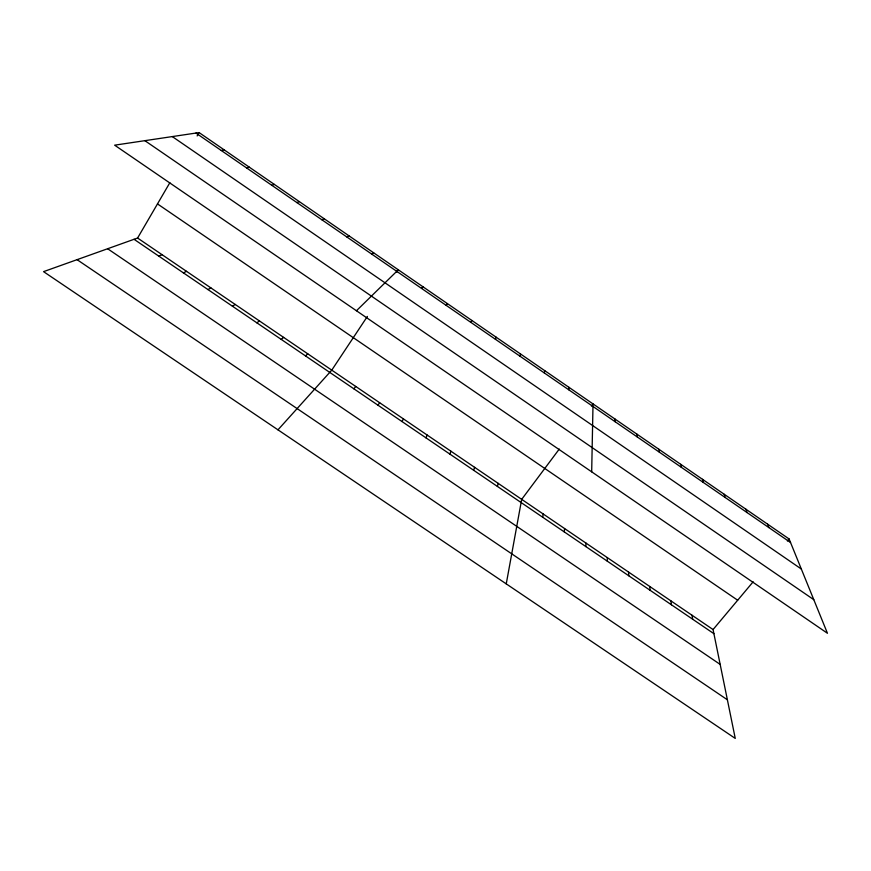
<?xml version="1.0" encoding="UTF-8"?>
<svg xmlns="http://www.w3.org/2000/svg" width="871" height="871" viewBox="0 0 871 871"><rect width="100%" height="100%" fill="white"/><g stroke="black" fill="none" stroke-linecap="round" stroke-linejoin="round"><path stroke-width="1.31" d="M591.681 471.821L593.02 403.904L591.42 406.06M585.856 546.585L585.954 543.079M564.321 531.941L564.582 528.545M568.687 389.74L568.926 387.312M542.742 517.265L543.156 513.966M506.247 583.875L521.685 499.355L559.28 449.055M544.331 372.962L544.756 370.665M497.406 486.432L498.168 483.351M519.911 356.141L520.52 353.974M473.661 470.275L474.597 467.313M495.414 339.276L496.22 337.229M449.839 454.074L450.949 451.232M425.952 437.83L427.247 435.097M470.852 322.368L471.842 320.441M401.988 421.531L403.469 418.929M137.585 238.033L713.066 629.559L735.255 738.412L43.55 271.643L137.585 238.033L169.856 182.703M197.151 135.93L199.1 132.588L789.104 538.964L827.45 633.271L114.645 145.174L199.1 132.588M446.224 305.394L447.4 303.609M367.388 316.413L331.764 370.142L277.969 429.839M396.806 272.057L398.308 269.792L356.446 310.751M377.97 405.2L379.636 402.707M353.887 388.814L355.727 386.441M421.51 288.388L422.892 286.722M713.066 629.559L753.143 581.806M787.395 541L789.104 538.964M305.514 355.912L307.724 353.789M281.224 339.396L283.619 337.382M371.895 254.212L373.659 252.808M256.869 322.825L259.449 320.942M346.974 237.054L348.933 235.78M232.437 306.211L235.214 304.447M207.94 289.553L210.902 287.92M321.987 219.851L324.143 218.708M183.378 272.852L186.536 271.338M296.924 202.595L299.276 201.582M158.751 256.096L162.093 254.702M271.785 185.283L274.343 184.402M246.58 167.918L249.335 167.178M221.299 150.509L224.25 149.91M77.073 259.667L727.372 699.772M107.623 248.736L720.165 664.399M134.047 239.296L713.904 633.674M157.488 203.912L737.683 600.228M144.869 140.667L813.786 599.673M195.942 133.056L790.541 542.513M172.306 136.584L801.331 569.024M767.536 524.113L768.821 527.554M745.924 509.219L747.035 512.551M724.247 494.293L725.195 497.515M702.516 479.322L703.3 482.436M680.73 464.319L681.351 467.313M692.01 615.231L692.695 619.248M658.89 449.273L659.347 452.158M670.899 600.87L671.432 604.79M636.984 434.194L637.278 436.97M649.744 586.477L650.114 590.298M628.535 572.051L628.753 575.764M615.035 419.071L615.155 421.727M607.272 557.582L607.327 561.196"/></g></svg>
